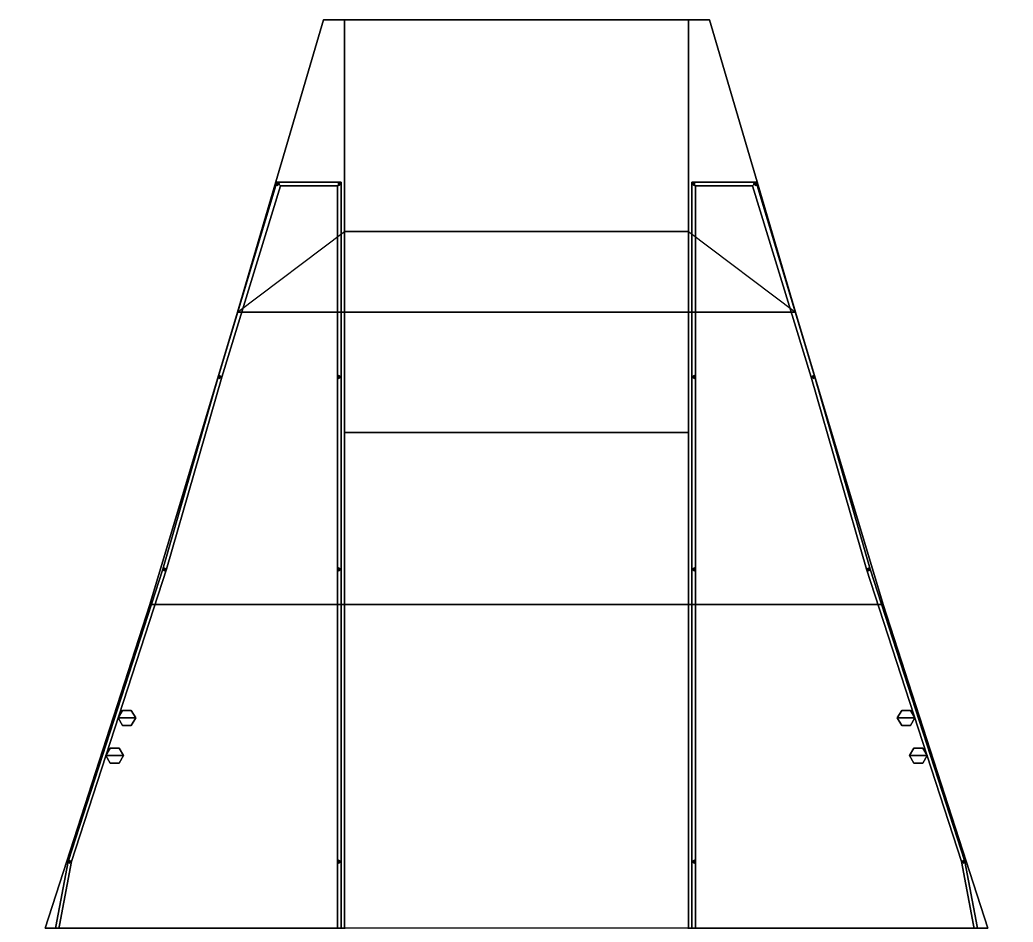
# Model space of a CAD drawing. Header units: millimetres. Extents: x -6.1 to 6.1, y -28.6 to 41.9.
# Drawn here: x -5.66 to 5.66, y 18.31 to 28.59 of the extents above; entities that cross this region are included whole.
import ezdxf

# ---------------------------------------------------------------- set-up
doc = ezdxf.new("R2010")
doc.units = ezdxf.units.MM
for name, color, linetype in [('railings', 6, 'Continuous'), ('railings2', 5, 'Continuous'), ('ramp', 3, 'Continuous')]:
    doc.layers.add(name, color=color, linetype=linetype)

msp = doc.modelspace()

# ---------------------------------------------------------------- linework, layer by layer
for points in [[(-2.2, 28.59, 1.75), (-1.96, 28.59, 1.75), (-1.96, 25.26, -1.2), (-3.18, 25.26, -1.2)], [(-1.96, 25.26, 1.94), (-1.96, 28.59, 2.12), (-2.2, 28.59, 2.12), (-3.18, 25.26, 1.94)], [(-3.18, 25.26, 1.94), (-2.2, 28.59, 2.12), (-2.2, 28.59, 1.75), (-3.18, 25.26, -1.2)], [(-2.2, 28.59, 2.12), (-1.96, 28.59, 2.12), (-1.96, 28.59, 1.75), (-2.2, 28.59, 1.75)], [(-1.96, 25.26, -1.2), (-1.96, 28.59, 1.75), (-1.96, 28.59, 2.12), (-1.96, 25.26, 1.94)], [(2.2, 28.59, 2.12), (1.96, 28.59, 2.12), (1.96, 25.26, 1.94), (3.18, 25.26, 1.94)], [(1.96, 25.26, -1.2), (1.96, 28.59, 1.75), (2.2, 28.59, 1.75), (3.18, 25.26, -1.2)], [(2.2, 28.59, 1.75), (1.96, 28.59, 1.75), (1.96, 28.59, 2.12), (2.2, 28.59, 2.12)], [(1.96, 25.26, 1.94), (1.96, 28.59, 2.12), (1.96, 28.59, 1.75), (1.96, 25.26, -1.2)], [(3.18, 25.26, -1.2), (2.2, 28.59, 1.75), (2.2, 28.59, 2.12), (3.18, 25.26, 1.94)], [(-3.18, 25.26, -1.2), (-1.96, 26.18, -0.385), (1.96, 26.18, -0.385), (3.18, 25.26, -1.2)], [(1.96, 26.18), (-1.96, 26.18), (-1.96, 23.89, 0.25), (1.96, 23.89, 0.25)], [(1.96, 26.18, -0.385), (-1.96, 26.18, -0.385), (-1.96, 26.18), (1.96, 26.18)], [(-4.18, 21.93, -1.2), (-3.18, 25.26, -1.2), (3.18, 25.26, -1.2), (4.18, 21.93, -1.2)], [(-1.96, 21.93, 1.81), (-1.96, 25.26, 1.94), (-3.18, 25.26, 1.94), (-4.18, 21.93, 1.81)], [(-4.18, 21.93, 1.81), (-3.18, 25.26, 1.94), (-3.18, 25.26, -1.2), (-4.18, 21.93, -1.2)], [(-1.96, 21.93, 0.25), (-1.96, 25.26, 0.1), (-1.96, 25.26, 1.94), (-1.96, 21.93, 1.81)], [(3.18, 25.26, 1.94), (1.96, 25.26, 1.94), (1.96, 21.93, 1.81), (4.18, 21.93, 1.81)], [(1.96, 21.93, 1.81), (1.96, 25.26, 1.94), (1.96, 25.26, 0.1), (1.96, 21.93, 0.25)], [(4.18, 21.93, -1.2), (3.18, 25.26, -1.2), (3.18, 25.26, 1.94), (4.18, 21.93, 1.81)], [(1.96, 23.89, 0.25), (-1.96, 23.89, 0.25), (-1.96, 14.45, 0.25), (1.96, 14.45, 0.25)], [(-5.37, 18.24, -1.2), (-4.18, 21.93, -1.2), (4.18, 21.93, -1.2), (5.37, 18.24, -1.2)], [(-1.96, 18.24, 1.65), (-1.96, 21.93, 1.81), (-4.18, 21.93, 1.81), (-5.37, 18.24, 1.65)], [(-5.37, 18.24, 1.65), (-4.18, 21.93, 1.81), (-4.18, 21.93, -1.2), (-5.37, 18.24, -1.2)], [(-1.96, 18.24, 0.25), (-1.96, 21.93, 0.25), (-1.96, 21.93, 1.81), (-1.96, 18.24, 1.65)], [(4.18, 21.93, 1.81), (1.96, 21.93, 1.81), (1.96, 18.24, 1.65), (5.37, 18.24, 1.65)], [(1.96, 18.24, 1.65), (1.96, 21.93, 1.81), (1.96, 21.93, 0.25), (1.96, 18.24, 0.25)], [(5.37, 18.24, -1.2), (4.18, 21.93, -1.2), (4.18, 21.93, 1.81), (5.37, 18.24, 1.65)], [(-4.49, 20.723, 1.75), (-4.54, 20.637, 1.75), (-4.54, 20.637, 2.14), (-4.49, 20.723, 2.14)], [(-4.54, 20.637, 2.14), (-4.34, 20.637, 2.14), (-4.39, 20.723, 2.14), (-4.49, 20.723, 2.14)], [(-4.39, 20.723, 1.75), (-4.49, 20.723, 1.75), (-4.49, 20.723, 2.14), (-4.39, 20.723, 2.14)], [(-4.34, 20.637, 1.75), (-4.39, 20.723, 1.75), (-4.39, 20.723, 2.14), (-4.34, 20.637, 2.14)], [(4.39, 20.723, 1.75), (4.34, 20.637, 1.75), (4.34, 20.637, 2.14), (4.39, 20.723, 2.14)], [(4.34, 20.637, 2.14), (4.54, 20.637, 2.14), (4.49, 20.723, 2.14), (4.39, 20.723, 2.14)], [(4.49, 20.723, 1.75), (4.39, 20.723, 1.75), (4.39, 20.723, 2.14), (4.49, 20.723, 2.14)], [(4.54, 20.637, 1.75), (4.49, 20.723, 1.75), (4.49, 20.723, 2.14), (4.54, 20.637, 2.14)], [(-4.54, 20.637, 1.75), (-4.49, 20.55, 1.75), (-4.49, 20.55, 2.14), (-4.54, 20.637, 2.14)], [(-4.49, 20.55, 2.14), (-4.39, 20.55, 2.14), (-4.34, 20.637, 2.14), (-4.54, 20.637, 2.14)], [(-4.39, 20.55, 1.75), (-4.34, 20.637, 1.75), (-4.34, 20.637, 2.14), (-4.39, 20.55, 2.14)], [(4.34, 20.637, 1.75), (4.39, 20.55, 1.75), (4.39, 20.55, 2.14), (4.34, 20.637, 2.14)], [(4.39, 20.55, 2.14), (4.49, 20.55, 2.14), (4.54, 20.637, 2.14), (4.34, 20.637, 2.14)], [(4.49, 20.55, 1.75), (4.54, 20.637, 1.75), (4.54, 20.637, 2.14), (4.49, 20.55, 2.14)], [(-4.49, 20.55, 1.75), (-4.39, 20.55, 1.75), (-4.39, 20.55, 2.14), (-4.49, 20.55, 2.14)], [(4.39, 20.55, 1.75), (4.49, 20.55, 1.75), (4.49, 20.55, 2.14), (4.39, 20.55, 2.14)], [(-4.63, 20.293, 1.73), (-4.68, 20.207, 1.73), (-4.68, 20.207, 2.12), (-4.63, 20.293, 2.12)], [(-4.68, 20.207, 2.12), (-4.48, 20.207, 2.12), (-4.53, 20.293, 2.12), (-4.63, 20.293, 2.12)], [(-4.53, 20.293, 1.73), (-4.63, 20.293, 1.73), (-4.63, 20.293, 2.12), (-4.53, 20.293, 2.12)], [(-4.48, 20.207, 1.73), (-4.53, 20.293, 1.73), (-4.53, 20.293, 2.12), (-4.48, 20.207, 2.12)], [(4.53, 20.293, 1.73), (4.48, 20.207, 1.73), (4.48, 20.207, 2.12), (4.53, 20.293, 2.12)], [(4.48, 20.207, 2.12), (4.68, 20.207, 2.12), (4.63, 20.293, 2.12), (4.53, 20.293, 2.12)], [(4.63, 20.293, 1.73), (4.53, 20.293, 1.73), (4.53, 20.293, 2.12), (4.63, 20.293, 2.12)], [(4.68, 20.207, 1.73), (4.63, 20.293, 1.73), (4.63, 20.293, 2.12), (4.68, 20.207, 2.12)], [(-4.68, 20.207, 1.73), (-4.63, 20.12, 1.73), (-4.63, 20.12, 2.12), (-4.68, 20.207, 2.12)], [(-4.63, 20.12, 2.12), (-4.53, 20.12, 2.12), (-4.48, 20.207, 2.12), (-4.68, 20.207, 2.12)], [(-4.53, 20.12, 1.73), (-4.48, 20.207, 1.73), (-4.48, 20.207, 2.12), (-4.53, 20.12, 2.12)], [(4.48, 20.207, 1.73), (4.53, 20.12, 1.73), (4.53, 20.12, 2.12), (4.48, 20.207, 2.12)], [(4.53, 20.12, 2.12), (4.63, 20.12, 2.12), (4.68, 20.207, 2.12), (4.48, 20.207, 2.12)], [(4.63, 20.12, 1.73), (4.68, 20.207, 1.73), (4.68, 20.207, 2.12), (4.63, 20.12, 2.12)], [(-4.63, 20.12, 1.73), (-4.53, 20.12, 1.73), (-4.53, 20.12, 2.12), (-4.63, 20.12, 2.12)], [(4.53, 20.12, 1.73), (4.63, 20.12, 1.73), (4.63, 20.12, 2.12), (4.53, 20.12, 2.12)]]:
    msp.add_3dface(points)
at = {"layer": 'railings'}
for points in [[(2, 24.52, 2.99), (2, 26.74, 3.1), (2.04, 26.7, 3.1), (2.04, 24.52, 2.99)], [(2.04, 24.52, 2.99), (2.04, 26.7, 3.1), (2, 26.74, 3.1), (2, 24.52, 2.99)], [(2.69, 26.7, 3.1), (2.04, 26.7, 3.1), (2, 26.74, 3.1), (2.73, 26.74, 3.1)], [(2.73, 26.74, 3.1), (2, 26.74, 3.1), (2.04, 26.7, 3.1), (2.69, 26.7, 3.1)], [(2.03, 26.737, 2.01), (2, 26.72, 2.01), (2, 26.72, 3.1), (2.03, 26.737, 3.1)], [(2, 26.72, 2.01), (2.03, 26.703, 2.01), (2.03, 26.703, 3.1), (2, 26.72, 3.1)], [(2.03, 26.703, 2.01), (2.03, 26.737, 2.01), (2.03, 26.737, 3.1), (2.03, 26.703, 3.1)], [(3.4, 24.52, 2.99), (2.73, 26.74, 3.1), (2.69, 26.7, 3.1), (3.36, 24.52, 2.99)], [(3.36, 24.52, 2.99), (2.69, 26.7, 3.1), (2.73, 26.74, 3.1), (3.4, 24.52, 2.99)], [(2.73, 26.737, 2.01), (2.7, 26.72, 2.01), (2.7, 26.72, 3.1), (2.73, 26.737, 3.1)], [(2.7, 26.72, 2.01), (2.73, 26.703, 2.01), (2.73, 26.703, 3.1), (2.7, 26.72, 3.1)], [(2.73, 26.703, 2.01), (2.73, 26.737, 2.01), (2.73, 26.737, 3.1), (2.73, 26.703, 3.1)], [(2.03, 24.537, 1.9), (2, 24.52, 1.9), (2, 24.52, 2.99), (2.03, 24.537, 2.99)], [(2, 24.52, 1.9), (2.03, 24.503, 1.9), (2.03, 24.503, 2.99), (2, 24.52, 2.99)], [(2, 22.33, 2.91), (2, 24.52, 2.99), (2.04, 24.52, 2.99), (2.04, 22.33, 2.91)], [(2.04, 22.33, 2.91), (2.04, 24.52, 2.99), (2, 24.52, 2.99), (2, 22.33, 2.91)], [(2.03, 24.503, 1.9), (2.03, 24.537, 1.9), (2.03, 24.537, 2.99), (2.03, 24.503, 2.99)], [(3.39, 24.537, 1.9), (3.36, 24.52, 1.9), (3.36, 24.52, 2.99), (3.39, 24.537, 2.99)], [(3.36, 24.52, 1.9), (3.39, 24.503, 1.9), (3.39, 24.503, 2.99), (3.36, 24.52, 2.99)], [(3.99, 22.33, 2.91), (3.36, 24.52, 2.99), (3.4, 24.52, 2.99), (4.03, 22.33, 2.91)], [(4.03, 22.33, 2.91), (3.4, 24.52, 2.99), (3.36, 24.52, 2.99), (3.99, 22.33, 2.91)], [(3.39, 24.503, 1.9), (3.39, 24.537, 1.9), (3.39, 24.537, 2.99), (3.39, 24.503, 2.99)], [(2.03, 22.347, 1.82), (2, 22.33, 1.82), (2, 22.33, 2.91), (2.03, 22.347, 2.91)], [(2, 22.33, 1.82), (2.03, 22.313, 1.82), (2.03, 22.313, 2.91), (2, 22.33, 2.91)], [(2.04, 19, 2.77), (2.04, 22.33, 2.91), (2, 22.33, 2.91), (2, 19, 2.77)], [(2, 19, 2.77), (2, 22.33, 2.91), (2.04, 22.33, 2.91), (2.04, 19, 2.77)], [(2.03, 22.313, 1.82), (2.03, 22.347, 1.82), (2.03, 22.347, 2.91), (2.03, 22.313, 2.91)], [(4.02, 22.347, 1.82), (3.99, 22.33, 1.82), (3.99, 22.33, 2.91), (4.02, 22.347, 2.91)], [(3.99, 22.33, 1.82), (4.02, 22.313, 1.82), (4.02, 22.313, 2.91), (3.99, 22.33, 2.91)], [(5.11, 19, 2.77), (4.03, 22.33, 2.91), (3.99, 22.33, 2.91), (5.07, 19, 2.77)], [(5.07, 19, 2.77), (3.99, 22.33, 2.91), (4.03, 22.33, 2.91), (5.11, 19, 2.77)], [(4.02, 22.313, 1.82), (4.02, 22.347, 1.82), (4.02, 22.347, 2.91), (4.02, 22.313, 2.91)], [(-2.04, 16.1, 2.69), (-2.04, 19, 2.77), (-2, 19, 2.77), (-2, 16.1, 2.69)], [(-2, 16.1, 2.69), (-2, 19, 2.77), (-2.04, 19, 2.77), (-2.04, 16.1, 2.69)], [(2.03, 19.017, 1.68), (2, 19, 1.68), (2, 19, 2.77), (2.03, 19.017, 2.77)], [(2, 19, 1.68), (2.03, 18.983, 1.68), (2.03, 18.983, 2.77), (2, 19, 2.77)], [(2.04, 16.1, 2.69), (2.04, 19, 2.77), (2, 19, 2.77), (2, 16.1, 2.69)], [(2, 16.1, 2.69), (2, 19, 2.77), (2.04, 19, 2.77), (2.04, 16.1, 2.69)], [(2.03, 18.983, 1.68), (2.03, 19.017, 1.68), (2.03, 19.017, 2.77), (2.03, 18.983, 2.77)], [(5.1, 19.017, 1.68), (5.07, 19, 1.68), (5.07, 19, 2.77), (5.1, 19.017, 2.77)], [(5.07, 19, 1.68), (5.1, 18.983, 1.68), (5.1, 18.983, 2.77), (5.07, 19, 2.77)], [(5.66, 16.1, 2.69), (5.11, 19, 2.77), (5.07, 19, 2.77), (5.62, 16.1, 2.69)], [(5.62, 16.1, 2.69), (5.07, 19, 2.77), (5.11, 19, 2.77), (5.66, 16.1, 2.69)], [(5.1, 18.983, 1.68), (5.1, 19.017, 1.68), (5.1, 19.017, 2.77), (5.1, 18.983, 2.77)]]:
    msp.add_3dface(points, dxfattribs=at)
at = {"layer": 'railings2'}
for points in [[(-3.36, 24.52, 2.99), (-2.69, 26.7, 3.1), (-2.73, 26.74, 3.1), (-3.4, 24.52, 2.99)], [(-3.4, 24.52, 2.99), (-2.73, 26.74, 3.1), (-2.69, 26.7, 3.1), (-3.36, 24.52, 2.99)], [(-2.69, 26.7, 3.1), (-2.04, 26.7, 3.1), (-2, 26.74, 3.1), (-2.73, 26.74, 3.1)], [(-2.73, 26.74, 3.1), (-2, 26.74, 3.1), (-2.04, 26.7, 3.1), (-2.69, 26.7, 3.1)], [(-2.73, 26.737, 2.01), (-2.7, 26.72, 2.01), (-2.7, 26.72, 3.1), (-2.73, 26.737, 3.1)], [(-2.73, 26.703, 2.01), (-2.73, 26.737, 2.01), (-2.73, 26.737, 3.1), (-2.73, 26.703, 3.1)], [(-2.7, 26.72, 2.01), (-2.73, 26.703, 2.01), (-2.73, 26.703, 3.1), (-2.7, 26.72, 3.1)], [(-2, 24.52, 2.99), (-2, 26.74, 3.1), (-2.04, 26.7, 3.1), (-2.04, 24.52, 2.99)], [(-2.04, 24.52, 2.99), (-2.04, 26.7, 3.1), (-2, 26.74, 3.1), (-2, 24.52, 2.99)], [(-2.03, 26.703, 2.01), (-2.03, 26.737, 2.01), (-2.03, 26.737, 3.1), (-2.03, 26.703, 3.1)], [(-2.03, 26.737, 2.01), (-2, 26.72, 2.01), (-2, 26.72, 3.1), (-2.03, 26.737, 3.1)], [(-2, 26.72, 2.01), (-2.03, 26.703, 2.01), (-2.03, 26.703, 3.1), (-2, 26.72, 3.1)], [(-4.03, 22.33, 2.91), (-3.4, 24.52, 2.99), (-3.36, 24.52, 2.99), (-3.99, 22.33, 2.91)], [(-3.99, 22.33, 2.91), (-3.36, 24.52, 2.99), (-3.4, 24.52, 2.99), (-4.03, 22.33, 2.91)], [(-3.39, 24.537, 1.9), (-3.36, 24.52, 1.9), (-3.36, 24.52, 2.99), (-3.39, 24.537, 2.99)], [(-3.39, 24.503, 1.9), (-3.39, 24.537, 1.9), (-3.39, 24.537, 2.99), (-3.39, 24.503, 2.99)], [(-3.36, 24.52, 1.9), (-3.39, 24.503, 1.9), (-3.39, 24.503, 2.99), (-3.36, 24.52, 2.99)], [(-2, 22.33, 2.91), (-2, 24.52, 2.99), (-2.04, 24.52, 2.99), (-2.04, 22.33, 2.91)], [(-2.04, 22.33, 2.91), (-2.04, 24.52, 2.99), (-2, 24.52, 2.99), (-2, 22.33, 2.91)], [(-2.03, 24.503, 1.9), (-2.03, 24.537, 1.9), (-2.03, 24.537, 2.99), (-2.03, 24.503, 2.99)], [(-2.03, 24.537, 1.9), (-2, 24.52, 1.9), (-2, 24.52, 2.99), (-2.03, 24.537, 2.99)], [(-2, 24.52, 1.9), (-2.03, 24.503, 1.9), (-2.03, 24.503, 2.99), (-2, 24.52, 2.99)], [(-5.11, 19, 2.77), (-4.03, 22.33, 2.91), (-3.99, 22.33, 2.91), (-5.07, 19, 2.77)], [(-5.07, 19, 2.77), (-3.99, 22.33, 2.91), (-4.03, 22.33, 2.91), (-5.11, 19, 2.77)], [(-4.02, 22.313, 1.82), (-4.02, 22.347, 1.82), (-4.02, 22.347, 2.91), (-4.02, 22.313, 2.91)], [(-4.02, 22.347, 1.82), (-3.99, 22.33, 1.82), (-3.99, 22.33, 2.91), (-4.02, 22.347, 2.91)], [(-3.99, 22.33, 1.82), (-4.02, 22.313, 1.82), (-4.02, 22.313, 2.91), (-3.99, 22.33, 2.91)], [(-2, 19, 2.77), (-2, 22.33, 2.91), (-2.04, 22.33, 2.91), (-2.04, 19, 2.77)], [(-2.04, 19, 2.77), (-2.04, 22.33, 2.91), (-2, 22.33, 2.91), (-2, 19, 2.77)], [(-2.03, 22.347, 1.82), (-2, 22.33, 1.82), (-2, 22.33, 2.91), (-2.03, 22.347, 2.91)], [(-2.03, 22.313, 1.82), (-2.03, 22.347, 1.82), (-2.03, 22.347, 2.91), (-2.03, 22.313, 2.91)], [(-2, 22.33, 1.82), (-2.03, 22.313, 1.82), (-2.03, 22.313, 2.91), (-2, 22.33, 2.91)], [(-5.66, 16.1, 2.69), (-5.11, 19, 2.77), (-5.07, 19, 2.77), (-5.62, 16.1, 2.69)], [(-5.62, 16.1, 2.69), (-5.07, 19, 2.77), (-5.11, 19, 2.77), (-5.66, 16.1, 2.69)], [(-5.1, 19.017, 1.68), (-5.07, 19, 1.68), (-5.07, 19, 2.77), (-5.1, 19.017, 2.77)], [(-5.1, 18.983, 1.68), (-5.1, 19.017, 1.68), (-5.1, 19.017, 2.77), (-5.1, 18.983, 2.77)], [(-5.07, 19, 1.68), (-5.1, 18.983, 1.68), (-5.1, 18.983, 2.77), (-5.07, 19, 2.77)], [(-2.03, 18.983, 1.68), (-2.03, 19.017, 1.68), (-2.03, 19.017, 2.77), (-2.03, 18.983, 2.77)], [(-2.03, 19.017, 1.68), (-2, 19, 1.68), (-2, 19, 2.77), (-2.03, 19.017, 2.77)], [(-2, 19, 1.68), (-2.03, 18.983, 1.68), (-2.03, 18.983, 2.77), (-2, 19, 2.77)]]:
    msp.add_3dface(points, dxfattribs=at)
at = {"layer": 'ramp'}
for points in [[(-1.96, 28.59, 2.12), (-1.96, 28.59, 1.75), (-1.96, 26.18, -0.38), (-1.96, 26.18)], [(1.96, 28.59, 2.12), (1.96, 28.59, 1.75), (-1.96, 28.59, 1.75), (-1.96, 28.59, 2.12)], [(-1.96, 26.18, -0.38), (-1.96, 28.59, 1.75), (1.96, 28.59, 1.75), (1.96, 26.18, -0.38)], [(1.96, 26.18), (1.96, 28.59, 2.12), (-1.96, 28.59, 2.12), (-1.96, 26.18)], [(-1.96, 27.18, 2.6), (-1.96, 27.18, 0.88), (-1.96, 28.59, 2.12), (-1.96, 27.91, 2.6)], [(-1.96, 27.91, 2.6), (-1.96, 28.59, 2.12), (-1.96, 27.18, 0.88), (-1.96, 27.18, 2.6)], [(1.96, 26.18, -0.38), (1.96, 28.59, 1.75), (1.96, 28.59, 2.12), (1.96, 26.18)], [(1.96, 27.91, 2.6), (1.96, 28.59, 2.12), (1.96, 27.18, 0.88), (1.96, 27.18, 2.6)], [(1.96, 27.18, 2.6), (1.96, 27.18, 0.88), (1.96, 28.59, 2.12), (1.96, 27.91, 2.6)], [(-1.96, 26.18), (-1.96, 26.18, -0.38), (1.96, 26.18, -0.38), (1.96, 26.18)]]:
    msp.add_3dface(points, dxfattribs=at)

doc.saveas('drawing.dxf')
